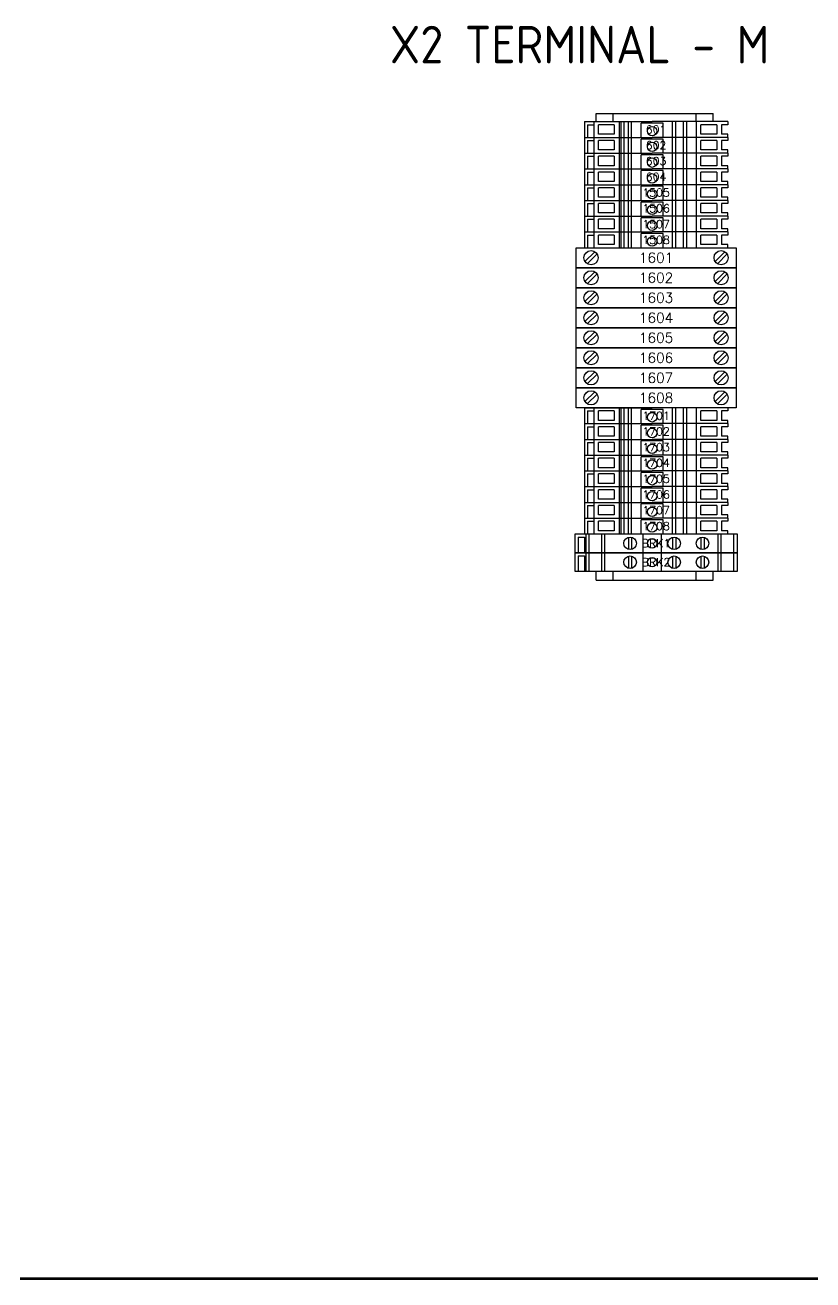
# Model space of a CAD drawing. Header units: inches. Extents: x 0 to 840, y 0 to 593.
# Drawn here: x 248.4 to 484.6, y 0.4 to 376.6 of the extents above; entities that cross this region are included whole.
import ezdxf
from ezdxf.enums import TextEntityAlignment as Align

# ---------------------------------------------------------------- set-up
doc = ezdxf.new("R2010")
doc.units = ezdxf.units.IN
doc.header["$MEASUREMENT"] = 0
for name, color, linetype in [('PSYMS', 7, 'Continuous'), ('PTAG', 150, 'Continuous'), ('PTERM', 4, 'Continuous'), ('TITLE', 7, 'Continuous')]:
    doc.layers.add(name, color=color, linetype=linetype)
doc.styles.add('ITALIC', font='ITALIC')
doc.styles.add('SIMPLEX', font='simplex')
doc.styles.add('WD', font='txt.shx')
doc.styles.add('WD_IEC', font='isocp2.shx', dxfattribs={"width": 0.9, "height": 4})

# ---------------------------------------------------------------- blocks, each defined once
blk = doc.blocks.new('acade_title')
at = {"layer": 'TITLE', "const_width": 0.784}
blk.add_lwpolyline([(765.79, 7.07), (765.79, 586.36), (759.5, 592.64), (7.07, 592.64), (0.79, 586.36), (0.79, 7.07), (7.07, 0.79), (759.5, 0.79)], close=True, dxfattribs=at)
at = {"layer": 'TITLE', "color": 1, "style": 'ITALIC'}
for tag, height, p in [('TITLE#1', 3, (806.47, 85.58)), ('TITLE#2', 3, (806.47, 80.5)), ('TITLE#3', 3, (806.47, 75.41)), ('TITLE#4', 3, (806.47, 70.33)), ('DWG#', 4, (806.47, 20.76))]:
    blk.add_attdef(tag, text='', height=height, dxfattribs=at).set_placement(p, align=Align.CENTER)
at = {"layer": 'TITLE', "color": 1, "style": 'SIMPLEX'}
blk.add_attdef('CAD#', (772.63, 49.19), '', height=2.5, rotation=90, dxfattribs=at)
at = {"layer": 'TITLE', "color": 1}
for tag, p, height, style in [('ENGINEER', (783.37, 49.19), 2.5, 'ITALIC'), ('CHKDBY', (813.2, 49.2), 2.5, 'ITALIC'), ('JOB#', (789.06, 41.3), 2.5, 'SIMPLEX'), ('DRAWNBY', (814.95, 41.3), 2.5, 'ITALIC'), ('SCALE', (786.29, 33.76), 2.5, 'SIMPLEX'), ('DATE', (812.8, 33.76), 2.5, 'SIMPLEX'), ('SHTS', (815.9, 6.29), 4, 'ITALIC')]:
    blk.add_attdef(tag, p, '', height=height, dxfattribs=dict(at, style=style))
at = {"layer": 'TITLE', "color": 1, "style": 'ITALIC'}
blk.add_attdef('SH#', text='', height=4, dxfattribs=at).set_placement((799.54, 6.29), align=Align.RIGHT)
at = {"layer": 'TITLE', "color": 7, "flags": 9}
blk.add_attdef('WD_TB', (782.91, 0.79), '', height=3.14, dxfattribs=at)
blk = doc.blocks.new('VDIN7029')
for p, q in [((-17.53, 139.92), (17.53, 139.92)), ((-17.53, 0), (-17.53, 139.92)), ((-12.45, 0), (-12.45, 139.92)), ((12.45, 0), (12.45, 139.92)), ((17.53, 0), (17.53, 139.92)), ((-2.54, 121.51), (-2.54, 128.42)), ((2.54, 121.51), (2.54, 128.42)), ((-2.54, 71.47), (-2.54, 78.39)), ((2.54, 71.47), (2.54, 78.39)), ((-2.54, 21.44), (-2.54, 28.35)), ((2.54, 21.44), (2.54, 28.35)), ((-17.53, 0), (17.53, 0))]:
    blk.add_line(p, q)
for centre, start_param, end_param in [((0, 128.42), 4.712386, 7.853986), ((0, 121.51), 1.570796, 4.712386), ((0, 78.39), 4.712386, 7.853986), ((0, 71.47), 1.570796, 4.712386), ((0, 28.35), 4.712386, 7.853986), ((0, 21.44), 1.570796, 4.712386)]:
    blk.add_ellipse(centre, major_axis=(0, 2.77), ratio=0.917668, start_param=start_param, end_param=end_param)
for p in [(0, 124.97), (0, 74.93), (0, 24.89)]:
    blk.add_point(p)
blk = doc.blocks.new('D1-5ADO')
at = {"style": 'WD', "flags": 1}
for tag, height, p in [('INST', 0.125, (0.049, 0.433)), ('LOC', 0.125, (0.049, 0.256)), ('CAT', 0.05, (0.049, -0.353)), ('WDBLKNAM', 0.05, (0.049, -0.425)), ('FP', 0.05, (0.049, -0.496)), ('FPT', 0.05, (0.19, -0.496)), ('ASSYCODE', 0.05, (0.049, -0.573))]:
    blk.add_attdef(tag, text='', height=height, dxfattribs=at).set_placement(p, align=Align.CENTER)
blk.add_wipeout([(0.896, -0.197), (-0.896, -0.197), (-0.896, 0), (0.896, 0), (0.896, -0.039), (0.817, -0.039), (0.817, -0.157), (0.896, -0.157)])
for p, q in [((-0.896, 0), (-0.049, 0)), ((-0.896, 0), (-0.896, -0.197)), ((-0.778, 0), (-0.778, -0.197)), ((-0.463, 0), (-0.463, -0.197)), ((-0.437, -0.197), (-0.437, 0)), ((-0.398, -0.197), (-0.398, 0)), ((-0.344, -0.197), (-0.344, 0)), ((-0.305, -0.197), (-0.305, 0)), ((0.896, 0), (-0.049, 0)), ((0.207, -0.197), (0.207, 0)), ((0.246, -0.197), (0.246, 0)), ((0.344, -0.197), (0.344, 0)), ((0.384, -0.197), (0.384, 0)), ((0.502, 0), (0.502, -0.197)), ((0.896, 0), (0.896, -0.039)), ((-0.856, -0.039), (-0.856, -0.197)), ((-0.856, -0.039), (-0.778, -0.039)), ((-0.719, -0.157), (-0.719, -0.039)), ((-0.522, -0.039), (-0.719, -0.039)), ((-0.522, -0.039), (-0.522, -0.157)), ((-0.187, -0.197), (-0.187, -0.02)), ((0.089, -0.02), (-0.187, -0.02)), ((0.089, -0.197), (0.089, -0.02)), ((0.561, -0.157), (0.561, -0.039)), ((0.758, -0.039), (0.561, -0.039)), ((0.758, -0.039), (0.758, -0.157)), ((0.896, -0.039), (0.817, -0.039)), ((0.817, -0.039), (0.817, -0.157)), ((-0.896, -0.197), (0.896, -0.197)), ((-0.522, -0.157), (-0.719, -0.157)), ((0.758, -0.157), (0.561, -0.157)), ((0.896, -0.157), (0.817, -0.157)), ((0.896, -0.197), (0.896, -0.157))]:
    blk.add_line(p, q)
blk.add_circle((-0.049, -0.118), 0.0591)
for tag, height, p in [('P_TAGSTRIP', 0.125, (0.049, 0.08)), ('MFG', 0.05, (0.049, -0.282))]:
    blk.add_attdef(tag, text='', height=height, dxfattribs=at).set_placement(p, align=Align.CENTER)
at = {"style": 'WD', "width": 0.8}
blk.add_attdef('WIRENOL', text='', height=0.1, dxfattribs=at).set_placement((-0.935, -0.098), align=Align.MIDDLE_RIGHT)
at = {"style": 'WD'}
for tag in ['WIRENO', 'TERM']:
    blk.add_attdef(tag, text='', height=0.1, dxfattribs=at).set_placement((0, -0.098), align=Align.MIDDLE_CENTER)
at = {"style": 'WD', "width": 0.8}
blk.add_attdef('WIRENOR', text='', height=0.1, dxfattribs=at).set_placement((0.949, -0.098), align=Align.MIDDLE_LEFT)
at = {"style": 'WD', "flags": 1}
blk.add_attdef('TERMDESCL', text='', height=0.05, dxfattribs=at).set_placement((-0.932, -0.213), align=Align.MIDDLE_RIGHT)
blk.add_attdef('TERMDESCR', text='', height=0.05, dxfattribs=at).set_placement((0.949, -0.213), align=Align.MIDDLE_LEFT)
blk = doc.blocks.new('wd_default_terminal')
at = {"color": 4, "style": 'WD', "flags": 1}
for tag, p in [('INST', (0, 0.5)), ('LOC', (0, 0.312))]:
    blk.add_attdef(tag, text='', height=0.125, dxfattribs=at).set_placement(p, align=Align.MIDDLE_CENTER)
at = {"color": 3, "linetype": 'Continuous', "style": 'WD', "width": 0.8}
blk.add_attdef('WIRENOL', text='', height=0.125, dxfattribs=at).set_placement((-1.125, -0.125), align=Align.MIDDLE_RIGHT)
blk.add_attdef('WIRENOR', text='', height=0.125, dxfattribs=at).set_placement((1.125, -0.125), align=Align.MIDDLE_LEFT)
at = {"color": 3, "linetype": 'Continuous', "style": 'WD', "width": 0.8, "flags": 1}
blk.add_attdef('TERMDESCL', text='', height=0.075, dxfattribs=at).set_placement((-1.125, -0.25), align=Align.MIDDLE_RIGHT)
blk.add_attdef('TERMDESCR', text='', height=0.075, dxfattribs=at).set_placement((1.125, -0.25), align=Align.MIDDLE_LEFT)
blk.add_wipeout([(1, -0.25), (-1, -0.25), (-1, 0), (1, 0)])
for p, q in [((-0.888, -0.172), (-0.766, -0.05)), ((-0.859, -0.2), (-0.737, -0.078)), ((0.737, -0.172), (0.859, -0.05)), ((0.766, -0.2), (0.888, -0.078))]:
    blk.add_line(p, q)
blk.add_lwpolyline([(1, -0.25), (-1, -0.25), (-1, 0), (1, 0)], close=True)
for centre in [(-0.812, -0.125), (0.812, -0.125)]:
    blk.add_circle(centre, 0.0884)
at = {"color": 4, "style": 'WD', "flags": 1}
for tag, height, p in [('P_TAGSTRIP', 0.125, (0, 0.125)), ('MFG', 0.01, (-0.625, -0.062)), ('CAT', 0.01, (-0.625, -0.125)), ('WDBLKNAM', 0.01, (0.562, -0.062)), ('FPT', 0.01, (0.562, -0.125)), ('ASSYCODE', 0.01, (-0.625, -0.188)), ('FP', 0.01, (0.562, -0.188))]:
    blk.add_attdef(tag, text='', height=height, dxfattribs=at).set_placement(p, align=Align.MIDDLE_CENTER)
at = {"color": 4, "style": 'WD'}
for tag in ['WIRENO', 'TERM']:
    blk.add_attdef(tag, text='', height=0.125, dxfattribs=at).set_placement((0, -0.125), align=Align.MIDDLE_CENTER)
blk = doc.blocks.new('M4-63A')
at = {"style": 'WD', "flags": 1}
for tag, height, p in [('INST', 0.125, (0.008, 0.421)), ('LOC', 0.125, (0.008, 0.245)), ('WDBLKNAM', 0.05, (0.005, -0.473)), ('CAT', 0.05, (0.005, -0.401)), ('ASSYCODE', 0.05, (0.005, -0.628)), ('FP', 0.05, (0.005, -0.544)), ('FPT', 0.05, (0.146, -0.544))]:
    blk.add_attdef(tag, text='', height=height, dxfattribs=at).set_placement(p, align=Align.CENTER)
blk.add_wipeout([(-1.012, 0), (1.012, 0), (1.012, -0.236), (-1.012, -0.236)])
for p, q in [((-1.012, -0.236), (-1.012, 0)), ((-1.012, 0), (1.012, 0)), ((1.012, 0), (1.012, -0.236)), ((1.012, -0.236), (-1.012, -0.236))]:
    blk.add_line(p, q)
at = {"linetype": 'Continuous'}
for p, q in [((-0.874, -0.236), (-0.874, 0)), ((-0.874, -0.236), (-0.874, 0)), ((-0.835, -0.236), (-0.835, 0)), ((-0.678, -0.236), (-0.678, 0)), ((-0.639, -0.236), (-0.639, 0)), ((-0.167, 0), (-0.167, -0.236)), ((0.069, -0.236), (0.069, 0)), ((-0.973, -0.039), (-0.973, -0.236)), ((-0.973, -0.039), (-0.894, -0.039)), ((-0.894, -0.039), (-0.894, -0.236)), ((-0.344, -0.042), (-0.344, -0.194)), ((-0.305, -0.042), (-0.305, -0.194)), ((0.206, -0.042), (0.206, -0.194)), ((0.246, -0.042), (0.246, -0.194)), ((0.56, -0.042), (0.56, -0.194)), ((0.599, -0.042), (0.599, -0.194)), ((0.776, -0.236), (0.776, 0)), ((0.815, -0.236), (0.815, 0)), ((0.973, -0.236), (0.973, 0))]:
    blk.add_line(p, q, dxfattribs=at)
for centre, radius in [((-0.324, -0.118), 0.0786), ((-0.049, -0.118), 0.059), ((0.226, -0.118), 0.0786), ((0.58, -0.118), 0.0786)]:
    blk.add_circle(centre, radius, dxfattribs=at)
at = {"style": 'WD', "flags": 1}
for tag, height, p in [('P_TAGSTRIP', 0.125, (0.008, 0.068)), ('MFG', 0.05, (0.005, -0.33))]:
    blk.add_attdef(tag, text='', height=height, dxfattribs=at).set_placement(p, align=Align.CENTER)
at = {"style": 'WD', "width": 0.8}
blk.add_attdef('WIRENOL', text='', height=0.1, dxfattribs=at).set_placement((-1.082, -0.118), align=Align.MIDDLE_RIGHT)
at = {"style": 'WD'}
for tag in ['WIRENO', 'TERM']:
    blk.add_attdef(tag, text='', height=0.1, dxfattribs=at).set_placement((0, -0.118), align=Align.MIDDLE_CENTER)
at = {"style": 'WD', "width": 0.8}
blk.add_attdef('WIRENOR', text='', height=0.1, dxfattribs=at).set_placement((1.082, -0.118), align=Align.MIDDLE_LEFT)
at = {"style": 'WD', "flags": 1}
blk.add_attdef('TERMDESCL', text='', height=0.05, dxfattribs=at).set_placement((-1.079, -0.233), align=Align.MIDDLE_RIGHT)
blk.add_attdef('TERMDESCR', text='', height=0.05, dxfattribs=at).set_placement((1.082, -0.233), align=Align.MIDDLE_LEFT)

msp = doc.modelspace()

# ---------------------------------------------------------------- block references
msp.add_blockref('acade_title', (0, 0))
at = {"layer": 'PSYMS'}
ref = msp.add_blockref('VDIN7029', (437.13, 210.19), dxfattribs=at)
ref.add_attrib('P_TAG1', '+MC-DR2', dxfattribs={"layer": 'PTAG', "height": 0.125, "style": 'WD_IEC'}).set_placement((437.13, 280.15), align=Align.CENTER)

# ---------------------------------------------------------------- texts
at = {"style": 'WD_IEC'}
msp.add_text('X2 TERMINAL - M', height=11.25, dxfattribs=at).set_placement((357.79, 365.12))

# ---------------------------------------------------------------- next in the draw order: block references
ref = msp.add_blockref('D1-5ADO', (437.59, 347.64), dxfattribs=dict(xscale=24, yscale=24, zscale=24))
ref.add_attrib('TERM', '601', dxfattribs={"layer": 'PTERM', "height": 2.4, "style": 'WD'}).set_placement((437.59, 345.28), align=Align.MIDDLE_CENTER)

# ---------------------------------------------------------------- next in the draw order: block references
ref = msp.add_blockref('D1-5ADO', (437.59, 342.91), dxfattribs=dict(xscale=24, yscale=24, zscale=24))
ref.add_attrib('TERM', '602', dxfattribs={"layer": 'PTERM', "height": 2.4, "style": 'WD'}).set_placement((437.59, 340.55), align=Align.MIDDLE_CENTER)

# ---------------------------------------------------------------- next in the draw order: block references
ref = msp.add_blockref('D1-5ADO', (437.59, 338.19), dxfattribs=dict(xscale=24, yscale=24, zscale=24))
ref.add_attrib('TERM', '603', dxfattribs={"layer": 'PTERM', "height": 2.4, "style": 'WD'}).set_placement((437.59, 335.83), align=Align.MIDDLE_CENTER)

# ---------------------------------------------------------------- next in the draw order: block references
ref = msp.add_blockref('D1-5ADO', (437.59, 333.46), dxfattribs=dict(xscale=24, yscale=24, zscale=24))
ref.add_attrib('TERM', '604', dxfattribs={"layer": 'PTERM', "height": 2.4, "style": 'WD'}).set_placement((437.59, 331.1), align=Align.MIDDLE_CENTER)

# ---------------------------------------------------------------- next in the draw order: block references
ref = msp.add_blockref('D1-5ADO', (437.59, 328.74), dxfattribs=dict(xscale=24, yscale=24, zscale=24))
ref.add_attrib('TERM', '1505', dxfattribs={"layer": 'PTERM', "height": 2.4, "style": 'WD'}).set_placement((437.59, 326.38), align=Align.MIDDLE_CENTER)

# ---------------------------------------------------------------- next in the draw order: block references
ref = msp.add_blockref('D1-5ADO', (437.59, 324.02), dxfattribs=dict(xscale=24, yscale=24, zscale=24))
ref.add_attrib('TERM', '1506', dxfattribs={"layer": 'PTERM', "height": 2.4, "style": 'WD'}).set_placement((437.59, 321.65), align=Align.MIDDLE_CENTER)

# ---------------------------------------------------------------- next in the draw order: block references
ref = msp.add_blockref('D1-5ADO', (437.59, 319.29), dxfattribs=dict(xscale=24, yscale=24, zscale=24))
ref.add_attrib('TERM', '1507', dxfattribs={"layer": 'PTERM', "height": 2.4, "style": 'WD'}).set_placement((437.59, 316.93), align=Align.MIDDLE_CENTER)

# ---------------------------------------------------------------- next in the draw order: block references
ref = msp.add_blockref('D1-5ADO', (437.59, 314.57), dxfattribs=dict(xscale=24, yscale=24, zscale=24))
ref.add_attrib('TERM', '1508', dxfattribs={"layer": 'PTERM', "height": 2.4, "style": 'WD'}).set_placement((437.59, 312.2), align=Align.MIDDLE_CENTER)

# ---------------------------------------------------------------- next in the draw order: block references
ref = msp.add_blockref('wd_default_terminal', (437.59, 309.84), dxfattribs=dict(xscale=24, yscale=24, zscale=24))
ref.add_attrib('TERM', '1601', dxfattribs={"layer": 'PTERM', "color": 4, "height": 3, "style": 'WD'}).set_placement((437.59, 306.84), align=Align.MIDDLE_CENTER)

# ---------------------------------------------------------------- next in the draw order: block references
ref = msp.add_blockref('wd_default_terminal', (437.59, 303.84), dxfattribs=dict(xscale=24, yscale=24, zscale=24))
ref.add_attrib('TERM', '1602', dxfattribs={"layer": 'PTERM', "color": 4, "height": 3, "style": 'WD'}).set_placement((437.59, 300.84), align=Align.MIDDLE_CENTER)

# ---------------------------------------------------------------- next in the draw order: block references
ref = msp.add_blockref('wd_default_terminal', (437.59, 297.84), dxfattribs=dict(xscale=24, yscale=24, zscale=24))
ref.add_attrib('TERM', '1603', dxfattribs={"layer": 'PTERM', "color": 4, "height": 3, "style": 'WD'}).set_placement((437.59, 294.84), align=Align.MIDDLE_CENTER)

# ---------------------------------------------------------------- next in the draw order: block references
ref = msp.add_blockref('wd_default_terminal', (437.59, 291.84), dxfattribs=dict(xscale=24, yscale=24, zscale=24))
ref.add_attrib('TERM', '1604', dxfattribs={"layer": 'PTERM', "color": 4, "height": 3, "style": 'WD'}).set_placement((437.59, 288.84), align=Align.MIDDLE_CENTER)

# ---------------------------------------------------------------- next in the draw order: block references
ref = msp.add_blockref('wd_default_terminal', (437.59, 285.84), dxfattribs=dict(xscale=24, yscale=24, zscale=24))
ref.add_attrib('TERM', '1605', dxfattribs={"layer": 'PTERM', "color": 4, "height": 3, "style": 'WD'}).set_placement((437.59, 282.84), align=Align.MIDDLE_CENTER)

# ---------------------------------------------------------------- next in the draw order: block references
ref = msp.add_blockref('wd_default_terminal', (437.59, 279.84), dxfattribs=dict(xscale=24, yscale=24, zscale=24))
ref.add_attrib('TERM', '1606', dxfattribs={"layer": 'PTERM', "color": 4, "height": 3, "style": 'WD'}).set_placement((437.59, 276.84), align=Align.MIDDLE_CENTER)

# ---------------------------------------------------------------- next in the draw order: block references
ref = msp.add_blockref('wd_default_terminal', (437.59, 273.84), dxfattribs=dict(xscale=24, yscale=24, zscale=24))
ref.add_attrib('TERM', '1607', dxfattribs={"layer": 'PTERM', "color": 4, "height": 3, "style": 'WD'}).set_placement((437.59, 270.84), align=Align.MIDDLE_CENTER)

# ---------------------------------------------------------------- next in the draw order: block references
ref = msp.add_blockref('wd_default_terminal', (437.59, 267.84), dxfattribs=dict(xscale=24, yscale=24, zscale=24))
ref.add_attrib('TERM', '1608', dxfattribs={"layer": 'PTERM', "color": 4, "height": 3, "style": 'WD'}).set_placement((437.59, 264.84), align=Align.MIDDLE_CENTER)

# ---------------------------------------------------------------- next in the draw order: block references
ref = msp.add_blockref('D1-5ADO', (437.59, 261.84), dxfattribs=dict(xscale=24, yscale=24, zscale=24))
ref.add_attrib('TERM', '1701', dxfattribs={"layer": 'PTERM', "height": 2.4, "style": 'WD'}).set_placement((437.59, 259.48), align=Align.MIDDLE_CENTER)

# ---------------------------------------------------------------- next in the draw order: block references
ref = msp.add_blockref('D1-5ADO', (437.59, 257.12), dxfattribs=dict(xscale=24, yscale=24, zscale=24))
ref.add_attrib('TERM', '1702', dxfattribs={"layer": 'PTERM', "height": 2.4, "style": 'WD'}).set_placement((437.59, 254.76), align=Align.MIDDLE_CENTER)

# ---------------------------------------------------------------- next in the draw order: block references
ref = msp.add_blockref('D1-5ADO', (437.59, 252.39), dxfattribs=dict(xscale=24, yscale=24, zscale=24))
ref.add_attrib('TERM', '1703', dxfattribs={"layer": 'PTERM', "height": 2.4, "style": 'WD'}).set_placement((437.59, 250.03), align=Align.MIDDLE_CENTER)

# ---------------------------------------------------------------- next in the draw order: block references
ref = msp.add_blockref('D1-5ADO', (437.59, 247.67), dxfattribs=dict(xscale=24, yscale=24, zscale=24))
ref.add_attrib('TERM', '1704', dxfattribs={"layer": 'PTERM', "height": 2.4, "style": 'WD'}).set_placement((437.59, 245.31), align=Align.MIDDLE_CENTER)

# ---------------------------------------------------------------- next in the draw order: block references
ref = msp.add_blockref('D1-5ADO', (437.59, 242.95), dxfattribs=dict(xscale=24, yscale=24, zscale=24))
ref.add_attrib('TERM', '1705', dxfattribs={"layer": 'PTERM', "height": 2.4, "style": 'WD'}).set_placement((437.59, 240.58), align=Align.MIDDLE_CENTER)

# ---------------------------------------------------------------- next in the draw order: block references
ref = msp.add_blockref('D1-5ADO', (437.59, 238.22), dxfattribs=dict(xscale=24, yscale=24, zscale=24))
ref.add_attrib('TERM', '1706', dxfattribs={"layer": 'PTERM', "height": 2.4, "style": 'WD'}).set_placement((437.59, 235.86), align=Align.MIDDLE_CENTER)

# ---------------------------------------------------------------- next in the draw order: block references
ref = msp.add_blockref('D1-5ADO', (437.59, 233.5), dxfattribs=dict(xscale=24, yscale=24, zscale=24))
ref.add_attrib('TERM', '1707', dxfattribs={"layer": 'PTERM', "height": 2.4, "style": 'WD'}).set_placement((437.59, 231.13), align=Align.MIDDLE_CENTER)

# ---------------------------------------------------------------- next in the draw order: block references
ref = msp.add_blockref('D1-5ADO', (437.59, 228.77), dxfattribs=dict(xscale=24, yscale=24, zscale=24))
ref.add_attrib('TERM', '1708', dxfattribs={"layer": 'PTERM', "height": 2.4, "style": 'WD'}).set_placement((437.59, 226.41), align=Align.MIDDLE_CENTER)

# ---------------------------------------------------------------- next in the draw order: block references
ref = msp.add_blockref('M4-63A', (437.59, 224.05), dxfattribs=dict(xscale=24, yscale=24, zscale=24))
ref.add_attrib('TERM', 'BRK1', dxfattribs={"layer": 'PTERM', "height": 2.4, "style": 'WD'}).set_placement((437.59, 221.22), align=Align.MIDDLE_CENTER)

# ---------------------------------------------------------------- next in the draw order: block references
ref = msp.add_blockref('M4-63A', (437.59, 218.39), dxfattribs=dict(xscale=24, yscale=24, zscale=24))
ref.add_attrib('TERM', 'BRK2', dxfattribs={"layer": 'PTERM', "height": 2.4, "style": 'WD'}).set_placement((437.59, 215.56), align=Align.MIDDLE_CENTER)

doc.saveas('drawing.dxf')
